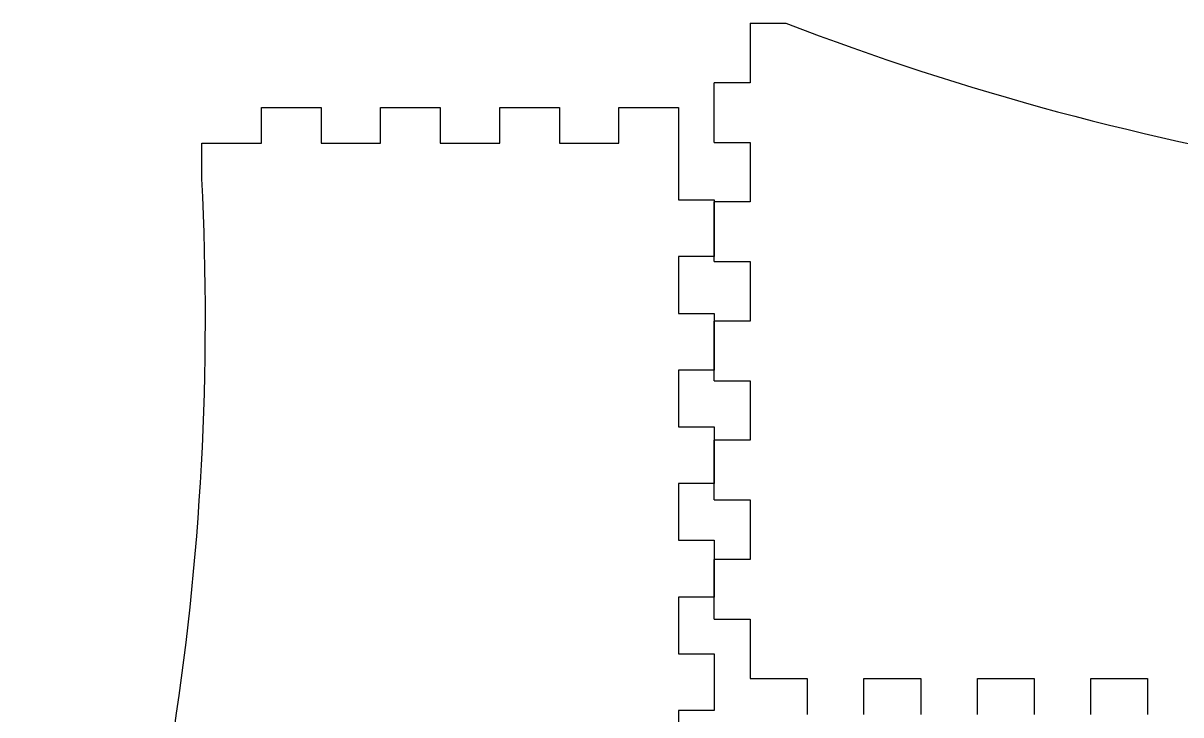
# Model space of a CAD drawing. Extents: x 4 to 389, y 10 to 269.
# Drawn here: x 4 to 101.2, y 211.4 to 269.4 of the extents above; entities that cross this region are included whole.
import ezdxf

# ---------------------------------------------------------------- set-up
doc = ezdxf.new("R2010")
doc.units = 0
doc.layers.get('0').update_dxf_attribs({"linetype": 'CONTINUOUS'})

msp = doc.modelspace()

# ---------------------------------------------------------------- linework, layer by layer
for points in [[(65.01, 269.405), (65.01, 264.405)], [(65.01, 269.405), (68.01, 269.405)], [(65.01, 264.405), (62.01, 264.405)], [(62.01, 259.405), (62.01, 264.405)], [(62.01, 259.405), (65.01, 259.405)], [(65.01, 259.405), (65.01, 254.405)], [(65.01, 254.405), (62.01, 254.405)], [(62.01, 249.405), (62.01, 254.405)], [(62.01, 249.405), (65.01, 249.405)], [(65.01, 249.405), (65.01, 244.405)], [(65.01, 244.405), (62.01, 244.405)], [(62.01, 239.405), (62.01, 244.405)], [(62.01, 239.405), (65.01, 239.405)], [(65.01, 239.405), (65.01, 234.405)], [(65.01, 234.405), (62.01, 234.405)], [(62.01, 229.405), (62.01, 234.405)], [(62.01, 229.405), (65.01, 229.405)], [(65.01, 229.405), (65.01, 224.405)], [(65.01, 224.405), (62.01, 224.405)], [(62.01, 219.405), (62.01, 224.405)], [(62.01, 219.405), (65.01, 219.405)], [(65.01, 219.405), (65.01, 214.405)], [(65.01, 214.405), (69.81, 214.405)], [(69.81, 214.405), (69.81, 211.405)], [(74.57, 214.405), (79.33, 214.405)], [(74.57, 211.405), (74.57, 214.405)], [(79.33, 214.405), (79.33, 211.405)], [(84.09, 214.405), (88.85, 214.405)], [(84.09, 211.405), (84.09, 214.405)], [(88.85, 214.405), (88.85, 211.405)], [(93.61, 214.405), (98.37, 214.405)], [(93.61, 211.405), (93.61, 214.405)], [(98.37, 214.405), (98.37, 211.405)]]:
    msp.add_lwpolyline(points)
for points in [[(68.01, 269.405, 0.104848), (162.01, 254.405)], [(4.01, 162.332, 0.104848), (19.01, 256.332), (19.01, 259.332), (24.01, 259.332), (24.01, 262.332), (29.01, 262.332), (29.01, 259.332), (34.01, 259.332), (34.01, 262.332), (39.01, 262.332), (39.01, 259.332), (44.01, 259.332), (44.01, 262.332), (49.01, 262.332), (49.01, 259.332), (54.01, 259.332), (54.01, 262.332), (59.01, 262.332), (59.01, 254.572), (62.01, 254.572), (62.01, 249.812), (59.01, 249.812), (59.01, 245.052), (62.01, 245.052), (62.01, 240.292), (59.01, 240.292), (59.01, 235.532), (62.01, 235.532), (62.01, 230.772), (59.01, 230.772), (59.01, 226.012), (62.01, 226.012), (62.01, 221.252), (59.01, 221.252), (59.01, 216.492), (62.01, 216.492), (62.01, 211.732), (59.01, 211.732), (59.01, 206.972)]]:
    msp.add_lwpolyline(points, format="xyb")

doc.saveas('drawing.dxf')
